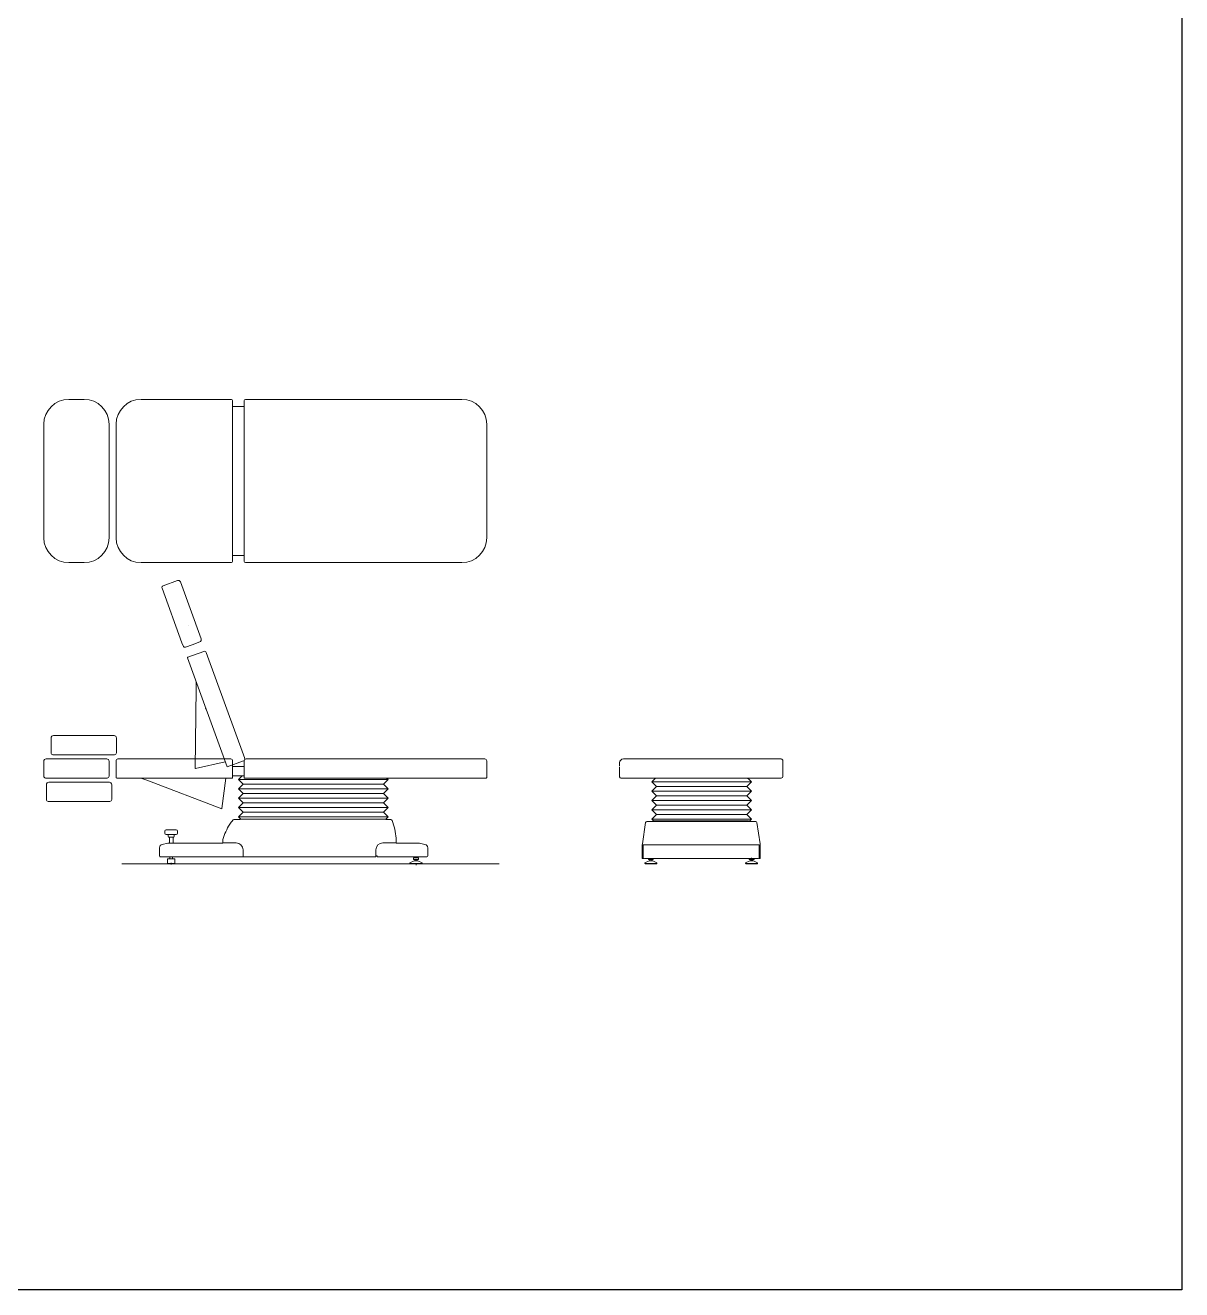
# Model space of a CAD drawing. Header units: metres. Extents: x 249 to 294.6, y -135.5 to -107.4.
# Drawn here: x 289.61 to 294.57, y -135.5 to -130.08 of the extents above; entities that cross this region are included whole.
import ezdxf

# ---------------------------------------------------------------- set-up
doc = ezdxf.new("R2010")
doc.units = ezdxf.units.M
doc.header["$MEASUREMENT"] = 0
doc.layers.add('A. muebles', color=152, linetype='Continuous', lineweight=15)

msp = doc.modelspace()

# ---------------------------------------------------------------- linework, layer by layer
msp.add_lwpolyline([(248.9585, -107.3704), (294.5729, -107.3704), (294.5729, -135.5039), (248.9585, -135.5039)], close=True)
at = {"layer": 'A. muebles'}
for p, q in [((289.7991, -131.6867), (289.8651, -131.6867)), ((290.4971, -131.6867), (290.1091, -131.6867)), ((290.5021, -131.7167), (290.5021, -131.6917)), ((290.5521, -131.7167), (290.5021, -131.7167)), ((290.5021, -132.3567), (290.5021, -131.7167)), ((290.5521, -131.6917), (290.5521, -132.3817)), ((291.4851, -131.6867), (290.5571, -131.6867)), ((289.6921, -132.2797), (289.6921, -131.7937)), ((289.9721, -131.7937), (289.9721, -132.2797)), ((290.0021, -131.7937), (290.0021, -132.2797)), ((291.5921, -132.2797), (291.5921, -131.7937)), ((290.5521, -132.3567), (290.5021, -132.3567)), ((290.5021, -132.3817), (290.5021, -132.3567)), ((289.8651, -132.3867), (289.7991, -132.3867)), ((290.1091, -132.3867), (290.4971, -132.3867)), ((290.5571, -132.3867), (291.4851, -132.3867)), ((290.2652, -132.4633), (290.2041, -132.4856)), ((290.3669, -132.7136), (290.278, -132.4693)), ((290.1993, -132.4958), (290.2848, -132.7307)), ((290.3127, -132.6553), (290.3125, -132.6547)), ((290.2848, -132.7307), (290.2896, -132.7439)), ((290.2999, -132.7487), (290.3281, -132.7384)), ((290.3281, -132.7384), (290.361, -132.7264)), ((290.4784, -133.2615), (290.3084, -132.7955)), ((290.3779, -132.767), (290.3102, -132.7917)), ((290.5537, -133.2266), (290.3881, -132.7718)), ((290.3453, -132.925), (290.3457, -132.8979)), ((290.3407, -133.2691), (290.3453, -132.925)), ((290.3883, -133.0123), (290.3837, -133.0139)), ((289.9934, -133.1283), (289.7334, -133.1283)), ((289.7234, -133.1383), (289.7234, -133.2023)), ((290.0034, -133.1733), (290.0034, -133.1383)), ((290.0034, -133.2023), (290.0034, -133.1733)), ((289.6921, -133.2383), (289.6921, -133.3023)), ((289.9621, -133.2283), (289.7021, -133.2283)), ((289.7314, -133.2103), (289.9814, -133.2103)), ((289.9721, -133.2723), (289.9721, -133.2383)), ((289.9814, -133.2103), (289.9954, -133.2103)), ((290.0021, -133.2363), (290.0021, -133.3073)), ((290.4941, -133.2283), (290.0101, -133.2283)), ((290.4705, -133.2407), (290.3427, -133.2687)), ((290.5489, -133.2369), (290.4784, -133.2615)), ((290.5021, -133.2363), (290.5021, -133.3103)), ((290.5521, -133.3103), (290.5521, -133.2363)), ((291.5841, -133.2283), (290.5601, -133.2283)), ((291.5921, -133.3073), (291.5921, -133.2363)), ((292.1621, -133.2443), (292.1621, -133.2583)), ((292.1781, -133.2283), (292.8541, -133.2283)), ((292.8621, -133.2363), (292.8621, -133.3033)), ((289.9721, -133.3023), (289.9721, -133.2723)), ((290.3427, -133.2687), (290.3407, -133.2691)), ((290.5021, -133.2603), (290.5521, -133.2603)), ((292.1621, -133.2618), (292.1621, -133.3053)), ((289.7001, -133.3103), (289.9501, -133.3103)), ((289.7032, -133.3383), (289.7032, -133.4023)), ((289.9732, -133.3283), (289.7132, -133.3283)), ((289.9501, -133.3103), (289.9641, -133.3103)), ((289.9832, -133.3733), (289.9832, -133.3383)), ((290.0051, -133.3103), (290.0271, -133.3103)), ((290.0931, -133.3103), (290.0111, -133.3103)), ((290.5021, -133.3103), (290.0271, -133.3103)), ((290.1081, -133.3103), (290.0931, -133.3103)), ((290.1131, -133.3103), (290.1081, -133.3103)), ((290.1334, -133.3199), (290.1081, -133.3103)), ((290.4871, -133.3103), (290.1131, -133.3103)), ((290.4561, -133.4423), (290.1334, -133.3199)), ((290.4728, -133.3103), (290.4563, -133.4403)), ((290.5021, -133.3001), (290.5521, -133.3001)), ((290.5376, -133.3063), (290.5276, -133.3163)), ((290.5276, -133.3163), (290.5376, -133.3263)), ((290.5276, -133.3163), (291.1686, -133.3163)), ((290.5376, -133.3463), (290.5276, -133.3563)), ((290.5376, -133.3063), (290.5436, -133.3003)), ((290.5476, -133.3363), (290.5376, -133.3263)), ((290.5376, -133.3463), (290.5476, -133.3363)), ((291.1486, -133.3363), (290.5476, -133.3363)), ((290.5521, -133.3103), (291.5891, -133.3103)), ((291.1586, -133.3263), (291.1486, -133.3363)), ((291.1486, -133.3363), (291.1586, -133.3463)), ((291.1586, -133.3263), (291.1686, -133.3163)), ((291.1686, -133.3563), (291.1586, -133.3463)), ((291.1686, -133.3163), (291.1626, -133.3103)), ((292.1671, -133.3103), (292.7521, -133.3103)), ((292.3101, -133.3163), (292.3001, -133.3263)), ((292.3001, -133.3263), (292.3101, -133.3363)), ((292.3001, -133.3263), (292.7271, -133.3263)), ((292.3101, -133.3163), (292.3161, -133.3103)), ((292.3201, -133.3463), (292.3101, -133.3363)), ((292.3101, -133.3563), (292.3201, -133.3463)), ((292.7071, -133.3463), (292.3201, -133.3463)), ((292.7171, -133.3363), (292.7071, -133.3463)), ((292.7071, -133.3463), (292.7171, -133.3563)), ((292.7111, -133.3103), (292.7171, -133.3163)), ((292.7271, -133.3263), (292.7171, -133.3163)), ((292.7171, -133.3363), (292.7271, -133.3263)), ((292.7521, -133.3103), (292.8551, -133.3103)), ((289.9832, -133.4023), (289.9832, -133.3733)), ((290.5276, -133.3563), (290.5376, -133.3663)), ((290.5276, -133.3563), (291.1686, -133.3563)), ((290.5376, -133.3863), (290.5276, -133.3963)), ((290.5276, -133.3963), (290.5376, -133.4063)), ((290.5276, -133.3963), (291.1686, -133.3963)), ((290.5476, -133.3763), (290.5376, -133.3663)), ((290.5376, -133.3863), (290.5476, -133.3763)), ((290.5476, -133.4163), (290.5376, -133.4063)), ((291.1486, -133.3763), (290.5476, -133.3763)), ((291.1586, -133.3663), (291.1486, -133.3763)), ((291.1486, -133.3763), (291.1586, -133.3863)), ((291.1586, -133.4063), (291.1486, -133.4163)), ((291.1586, -133.3663), (291.1686, -133.3563)), ((291.1686, -133.3963), (291.1586, -133.3863)), ((291.1586, -133.4063), (291.1686, -133.3963)), ((292.3101, -133.3563), (292.3001, -133.3663)), ((292.3001, -133.3663), (292.3101, -133.3763)), ((292.3001, -133.3663), (292.7271, -133.3663)), ((292.3101, -133.3963), (292.3001, -133.4063)), ((292.3001, -133.4063), (292.3101, -133.4163)), ((292.3001, -133.4063), (292.7271, -133.4063)), ((292.3201, -133.3863), (292.3101, -133.3763)), ((292.3101, -133.3963), (292.3201, -133.3863)), ((292.7071, -133.3863), (292.3201, -133.3863)), ((292.7171, -133.3763), (292.7071, -133.3863)), ((292.7071, -133.3863), (292.7171, -133.3963)), ((292.7271, -133.3663), (292.7171, -133.3563)), ((292.7171, -133.3763), (292.7271, -133.3663)), ((292.7271, -133.4063), (292.7171, -133.3963)), ((292.7171, -133.4163), (292.7271, -133.4063)), ((289.7112, -133.4103), (289.9612, -133.4103)), ((289.9612, -133.4103), (289.9752, -133.4103)), ((290.4563, -133.4403), (290.4561, -133.4423)), ((290.5376, -133.4263), (290.5276, -133.4363)), ((290.5276, -133.4363), (290.5376, -133.4463)), ((290.5276, -133.4363), (291.1686, -133.4363)), ((290.5376, -133.4263), (290.5476, -133.4163)), ((290.5476, -133.4563), (290.5376, -133.4463)), ((290.5376, -133.4663), (290.5476, -133.4563)), ((291.1486, -133.4163), (290.5476, -133.4163)), ((291.1486, -133.4563), (290.5476, -133.4563)), ((291.1486, -133.4163), (291.1586, -133.4263)), ((291.1586, -133.4463), (291.1486, -133.4563)), ((291.1486, -133.4563), (291.1586, -133.4663)), ((291.1686, -133.4363), (291.1586, -133.4263)), ((291.1586, -133.4463), (291.1686, -133.4363)), ((292.3101, -133.4363), (292.3001, -133.4463)), ((292.3001, -133.4463), (292.3101, -133.4563)), ((292.3001, -133.4463), (292.7271, -133.4463)), ((292.3201, -133.4263), (292.3101, -133.4163)), ((292.3101, -133.4363), (292.3201, -133.4263)), ((292.3201, -133.4663), (292.3101, -133.4563)), ((292.7071, -133.4263), (292.3201, -133.4263)), ((292.7171, -133.4163), (292.7071, -133.4263)), ((292.7071, -133.4263), (292.7171, -133.4363)), ((292.7171, -133.4563), (292.7071, -133.4663)), ((292.7271, -133.4463), (292.7171, -133.4363)), ((292.7171, -133.4563), (292.7271, -133.4463)), ((290.511, -133.4883), (290.507, -133.4883)), ((290.511, -133.4883), (290.5346, -133.4883)), ((290.5376, -133.4663), (290.5276, -133.4763)), ((290.5276, -133.4763), (290.5376, -133.4863)), ((290.5276, -133.4763), (291.1686, -133.4763)), ((290.5346, -133.4883), (290.5346, -133.4863)), ((290.5346, -133.4863), (290.5376, -133.4863)), ((290.5346, -133.4883), (290.5346, -133.4863)), ((290.5376, -133.4863), (290.5346, -133.4863)), ((291.1556, -133.4863), (290.5376, -133.4863)), ((290.5376, -133.4883), (290.5376, -133.4863)), ((290.5376, -133.4863), (290.5406, -133.4863)), ((291.1556, -133.4863), (290.5376, -133.4863)), ((291.1556, -133.4863), (291.1586, -133.4863)), ((291.1586, -133.4863), (291.1556, -133.4863)), ((291.1686, -133.4763), (291.1586, -133.4663)), ((291.1586, -133.4863), (291.1686, -133.4763)), ((291.1586, -133.4863), (291.1586, -133.4883)), ((291.1586, -133.4883), (291.1586, -133.4863)), ((291.1586, -133.4883), (291.1807, -133.4883)), ((291.1812, -133.4883), (291.1586, -133.4883)), ((292.2735, -133.5006), (292.2597, -133.5921)), ((292.2785, -133.4963), (292.5121, -133.4963)), ((292.3101, -133.4763), (292.3001, -133.4863)), ((292.3001, -133.4863), (292.3101, -133.4963)), ((292.3001, -133.4863), (292.7271, -133.4863)), ((292.3071, -133.4963), (292.3101, -133.4963)), ((292.3091, -133.4933), (292.5121, -133.4933)), ((292.3091, -133.4963), (292.3091, -133.4933)), ((292.3101, -133.4763), (292.3201, -133.4663)), ((292.7141, -133.4963), (292.3101, -133.4963)), ((292.3101, -133.4963), (292.3131, -133.4963)), ((292.7071, -133.4663), (292.3201, -133.4663)), ((292.5121, -133.4933), (292.7151, -133.4933)), ((292.5121, -133.4963), (292.5121, -133.4933)), ((292.5121, -133.4963), (292.7458, -133.4963)), ((292.7071, -133.4663), (292.7171, -133.4763)), ((292.7141, -133.4963), (292.7171, -133.4963)), ((292.7151, -133.4933), (292.7151, -133.4963)), ((292.7271, -133.4863), (292.7171, -133.4763)), ((292.7171, -133.4963), (292.7271, -133.4863)), ((292.7646, -133.5921), (292.7508, -133.5006)), ((290.2116, -133.5383), (290.2116, -133.5463)), ((290.2596, -133.5323), (290.2176, -133.5323)), ((290.2176, -133.5523), (290.2261, -133.5523)), ((290.2261, -133.5523), (290.2261, -133.5613)), ((290.2511, -133.5523), (290.2261, -133.5523)), ((290.2291, -133.5643), (290.2481, -133.5643)), ((290.2307, -133.5743), (290.2307, -133.5643)), ((290.2307, -133.5643), (290.2337, -133.5643)), ((290.2337, -133.5643), (290.2437, -133.5643)), ((290.2437, -133.5643), (290.2467, -133.5643)), ((290.2467, -133.5643), (290.2467, -133.5893)), ((290.2511, -133.5523), (290.2596, -133.5523)), ((290.2511, -133.5613), (290.2511, -133.5523)), ((290.2656, -133.5463), (290.2656, -133.5383)), ((291.2036, -133.5893), (291.2036, -133.5683)), ((290.1886, -133.6093), (290.1886, -133.6443)), ((290.2003, -133.5947), (290.2236, -133.5893)), ((290.2236, -133.5893), (290.4596, -133.5893)), ((290.2307, -133.5747), (290.2307, -133.5743)), ((290.2307, -133.5779), (290.2307, -133.5747)), ((290.2307, -133.5783), (290.2307, -133.5779)), ((290.2307, -133.5893), (290.2307, -133.5783)), ((290.4596, -133.5743), (290.4596, -133.5893)), ((290.4606, -133.5883), (290.5166, -133.5883)), ((290.5466, -133.6483), (290.5466, -133.6183)), ((291.1166, -133.6183), (291.1166, -133.6463)), ((291.1466, -133.5883), (291.1996, -133.5883)), ((291.1996, -133.5883), (291.2026, -133.5883)), ((291.2036, -133.5893), (291.3036, -133.5893)), ((291.3036, -133.5893), (291.327, -133.5947)), ((291.3386, -133.6443), (291.3386, -133.6093)), ((292.2591, -133.6523), (292.2591, -133.6005)), ((292.2631, -133.6523), (292.2631, -133.5963)), ((292.2681, -133.5963), (292.2631, -133.5963)), ((292.2631, -133.6503), (292.2631, -133.6003)), ((292.2791, -133.5963), (292.2681, -133.5963)), ((292.2711, -133.5963), (292.2681, -133.5963)), ((292.7531, -133.5963), (292.2711, -133.5963)), ((292.2791, -133.5963), (292.5121, -133.5963)), ((292.5121, -133.5963), (292.7451, -133.5963)), ((292.7561, -133.5963), (292.7451, -133.5963)), ((292.7561, -133.5963), (292.7531, -133.5963)), ((292.7611, -133.5963), (292.7561, -133.5963)), ((292.7611, -133.5963), (292.7611, -133.6523)), ((292.7611, -133.6013), (292.7611, -133.6003)), ((292.7611, -133.6503), (292.7611, -133.6013)), ((292.7651, -133.6005), (292.7651, -133.6523)), ((290.0264, -133.6783), (291.6452, -133.6783)), ((290.1936, -133.6473), (290.1916, -133.6473)), ((290.1936, -133.6473), (290.1936, -133.6483)), ((290.1936, -133.6483), (290.1966, -133.6483)), ((290.1966, -133.6483), (290.5466, -133.6483)), ((290.2226, -133.6563), (290.2546, -133.6563)), ((290.2226, -133.6758), (290.2226, -133.6563)), ((290.2226, -133.6758), (290.2231, -133.6763)), ((290.2541, -133.6763), (290.2231, -133.6763)), ((290.2251, -133.6763), (290.2251, -133.6783)), ((290.2296, -133.6783), (290.2251, -133.6783)), ((290.2476, -133.6783), (290.2296, -133.6783)), ((290.2327, -133.6483), (290.2327, -133.6563)), ((290.2386, -133.6732), (290.2386, -133.6812)), ((290.2447, -133.6563), (290.2447, -133.6483)), ((290.2521, -133.6783), (290.2476, -133.6783)), ((290.2521, -133.6763), (290.2521, -133.6783)), ((290.2541, -133.6763), (290.2546, -133.6758)), ((290.2546, -133.6563), (290.2546, -133.6758)), ((291.1126, -133.6483), (290.5466, -133.6483)), ((291.1126, -133.6473), (291.1156, -133.6473)), ((291.1126, -133.6473), (291.1126, -133.6483)), ((291.1166, -133.6433), (291.1226, -133.6433)), ((291.1226, -133.6433), (291.1226, -133.6483)), ((291.1226, -133.6483), (291.3306, -133.6483)), ((291.2806, -133.6658), (291.2626, -133.6733)), ((291.2626, -133.6733), (291.2626, -133.6768)), ((291.2626, -133.6768), (291.2636, -133.6768)), ((291.2636, -133.6783), (291.2636, -133.6768)), ((291.2636, -133.6768), (291.3136, -133.6768)), ((291.3136, -133.6783), (291.2636, -133.6783)), ((291.2782, -133.6523), (291.2782, -133.6591)), ((291.2782, -133.6523), (291.2826, -133.6523)), ((291.2806, -133.6658), (291.2806, -133.6649)), ((291.2806, -133.6649), (291.2966, -133.6649)), ((291.2808, -133.6598), (291.2846, -133.6598)), ((291.2826, -133.6523), (291.2826, -133.6483)), ((291.2826, -133.6523), (291.2834, -133.6523)), ((291.2834, -133.6523), (291.2938, -133.6523)), ((291.2846, -133.6598), (291.2846, -133.6648)), ((291.2846, -133.6598), (291.2926, -133.6598)), ((291.2886, -133.6748), (291.2886, -133.6838)), ((291.2926, -133.6598), (291.2926, -133.6648)), ((291.2926, -133.6598), (291.2964, -133.6598)), ((291.2938, -133.6523), (291.2946, -133.6523)), ((291.2946, -133.6483), (291.2946, -133.6523)), ((291.2946, -133.6523), (291.299, -133.6523)), ((291.2966, -133.6649), (291.2966, -133.6658)), ((291.3146, -133.6733), (291.2966, -133.6658)), ((291.299, -133.6591), (291.299, -133.6523)), ((291.3136, -133.6768), (291.3136, -133.6783)), ((291.3136, -133.6768), (291.3146, -133.6768)), ((291.3146, -133.6768), (291.3146, -133.6733)), ((291.3306, -133.6483), (291.3336, -133.6483)), ((291.3356, -133.6473), (291.3336, -133.6473)), ((291.3336, -133.6483), (291.3336, -133.6473)), ((292.2591, -133.6553), (292.2591, -133.6523)), ((292.2631, -133.6553), (292.2591, -133.6553)), ((292.2652, -133.6553), (292.2631, -133.6553)), ((292.2681, -133.6553), (292.6911, -133.6553)), ((292.288, -133.6658), (292.27, -133.6733)), ((292.27, -133.6733), (292.27, -133.6768)), ((292.27, -133.6768), (292.271, -133.6768)), ((292.271, -133.6783), (292.271, -133.6768)), ((292.271, -133.6768), (292.321, -133.6768)), ((292.321, -133.6783), (292.271, -133.6783)), ((292.2856, -133.6553), (292.2856, -133.6591)), ((292.288, -133.6658), (292.288, -133.6649)), ((292.288, -133.6649), (292.304, -133.6649)), ((292.2882, -133.6598), (292.292, -133.6598)), ((292.292, -133.6598), (292.292, -133.6648)), ((292.292, -133.6598), (292.3, -133.6598)), ((292.3, -133.6598), (292.3, -133.6648)), ((292.3, -133.6598), (292.3038, -133.6598)), ((292.304, -133.6649), (292.304, -133.6658)), ((292.322, -133.6733), (292.304, -133.6658)), ((292.3064, -133.6591), (292.3064, -133.6553)), ((292.321, -133.6768), (292.321, -133.6783)), ((292.321, -133.6768), (292.322, -133.6768)), ((292.322, -133.6768), (292.322, -133.6733)), ((292.6911, -133.6553), (292.7561, -133.6553)), ((292.72, -133.6658), (292.702, -133.6733)), ((292.702, -133.6733), (292.702, -133.6768)), ((292.702, -133.6768), (292.703, -133.6768)), ((292.703, -133.6768), (292.753, -133.6768)), ((292.703, -133.6783), (292.703, -133.6768)), ((292.753, -133.6783), (292.703, -133.6783)), ((292.7176, -133.6553), (292.7176, -133.6591)), ((292.72, -133.6649), (292.736, -133.6649)), ((292.72, -133.6658), (292.72, -133.6649)), ((292.7202, -133.6598), (292.724, -133.6598)), ((292.724, -133.6598), (292.732, -133.6598)), ((292.724, -133.6598), (292.724, -133.6648)), ((292.728, -133.667), (292.728, -133.6523)), ((292.732, -133.6598), (292.7358, -133.6598)), ((292.732, -133.6598), (292.732, -133.6648)), ((292.736, -133.6649), (292.736, -133.6658)), ((292.754, -133.6733), (292.736, -133.6658)), ((292.7384, -133.6591), (292.7384, -133.6553)), ((292.753, -133.6768), (292.754, -133.6768)), ((292.753, -133.6768), (292.753, -133.6783)), ((292.754, -133.6768), (292.754, -133.6733)), ((292.7611, -133.6553), (292.7591, -133.6553)), ((292.7651, -133.6553), (292.7611, -133.6553)), ((292.7651, -133.6523), (292.7651, -133.6553))]:
    msp.add_line(p, q, dxfattribs=at)
for centre, radius, start, end in [((289.7991, -131.7937), 0.107, 90, 180), ((289.8651, -131.7937), 0.107, 0, 90), ((290.1091, -131.7937), 0.107, 90, 180), ((290.4971, -131.6917), 0.005, 0, 90), ((290.5571, -131.6917), 0.005, 90, 180), ((291.4851, -131.7937), 0.107, 0, 90), ((289.7991, -132.2797), 0.107, 180, 270), ((289.8651, -132.2797), 0.107, 270, 0), ((290.1091, -132.2797), 0.107, 180, 270), ((291.4851, -132.2797), 0.107, 270, 0), ((290.4971, -132.3817), 0.005, 270, 0), ((290.5571, -132.3817), 0.005, 180, 270), ((290.2069, -132.4931), 0.008, 110, 200), ((290.2686, -132.4727), 0.01, 20, 110), ((290.2971, -132.7412), 0.008, 200, 290), ((290.3575, -132.717), 0.01, 290, 20), ((290.3112, -132.7945), 0.003, 110, 200), ((290.3806, -132.7746), 0.008, 20, 110), ((289.7334, -133.1383), 0.01, 90, 180), ((289.9934, -133.1383), 0.01, 0, 90), ((289.7021, -133.2383), 0.01, 90, 180), ((289.7314, -133.2023), 0.008, 180, 270), ((289.9621, -133.2383), 0.01, 0, 90), ((289.9954, -133.2023), 0.008, 270, 0), ((290.0101, -133.2363), 0.008, 90, 180), ((290.4941, -133.2363), 0.008, 0, 90), ((290.5461, -133.2294), 0.008, 290, 20), ((290.5601, -133.2363), 0.008, 90, 180), ((291.5841, -133.2363), 0.008, 0, 90), ((292.1781, -133.2443), 0.016, 90, 180), ((292.8541, -133.2363), 0.008, 0, 90), ((289.7001, -133.3023), 0.008, 180, 270), ((289.7132, -133.3383), 0.01, 90, 180), ((289.9641, -133.3023), 0.008, 270, 0), ((289.9732, -133.3383), 0.01, 0, 90), ((290.0051, -133.3073), 0.003, 180, 270), ((291.5891, -133.3073), 0.003, 270, 0), ((292.1671, -133.3053), 0.005, 180, 270), ((292.8551, -133.3033), 0.007, 270, 0), ((289.7112, -133.4023), 0.008, 180, 270), ((289.9752, -133.4023), 0.008, 270, 0), ((290.7457, -133.6645), 0.3, 148.6232, 162.4356), ((290.7365, -133.6786), 0.3, 141.0844, 145.218), ((290.507, -133.4933), 0.005, 90, 141.0844), ((291.1812, -133.4933), 0.005, 20.5739, 90), ((290.905, -133.597), 0.3, 5.4835, 20.5739), ((292.2785, -133.5013), 0.005, 90, 171.4485), ((292.7458, -133.5013), 0.005, 8.5515, 90), ((290.2176, -133.5383), 0.006, 90, 180), ((290.2176, -133.5463), 0.006, 180, 270), ((290.2291, -133.5613), 0.003, 180, 270), ((290.2481, -133.5613), 0.003, 270, 0), ((290.2596, -133.5383), 0.006, 0, 90), ((290.2596, -133.5463), 0.006, 270, 0), ((290.2036, -133.6093), 0.015, 102.875, 180), ((290.4606, -133.5873), 0.001, 180, 270), ((290.5166, -133.6183), 0.03, 0, 90), ((291.1466, -133.6183), 0.03, 90, 180), ((291.2026, -133.5873), 0.001, 270, 0), ((291.3236, -133.6093), 0.015, 0, 77.125), ((292.3191, -133.6005), 0.06, 171.9456, 180), ((292.7051, -133.6005), 0.06, 0, 8.0544), ((290.1916, -133.6443), 0.003, 180, 270), ((291.1156, -133.6463), 0.001, 270, 0), ((291.2808, -133.6546), 0.0052, 240, 270), ((291.2964, -133.6546), 0.0052, 270, 300), ((291.3356, -133.6443), 0.003, 270, 0), ((292.2681, -133.6503), 0.005, 180, 270), ((292.2882, -133.6546), 0.0052, 240, 270), ((292.3038, -133.6546), 0.0052, 270, 300), ((292.7202, -133.6546), 0.0052, 240, 270), ((292.7358, -133.6546), 0.0052, 270, 300), ((292.7561, -133.6503), 0.005, 270, 0)]:
    msp.add_arc(centre, radius, start, end, dxfattribs=at)

doc.saveas('drawing.dxf')
